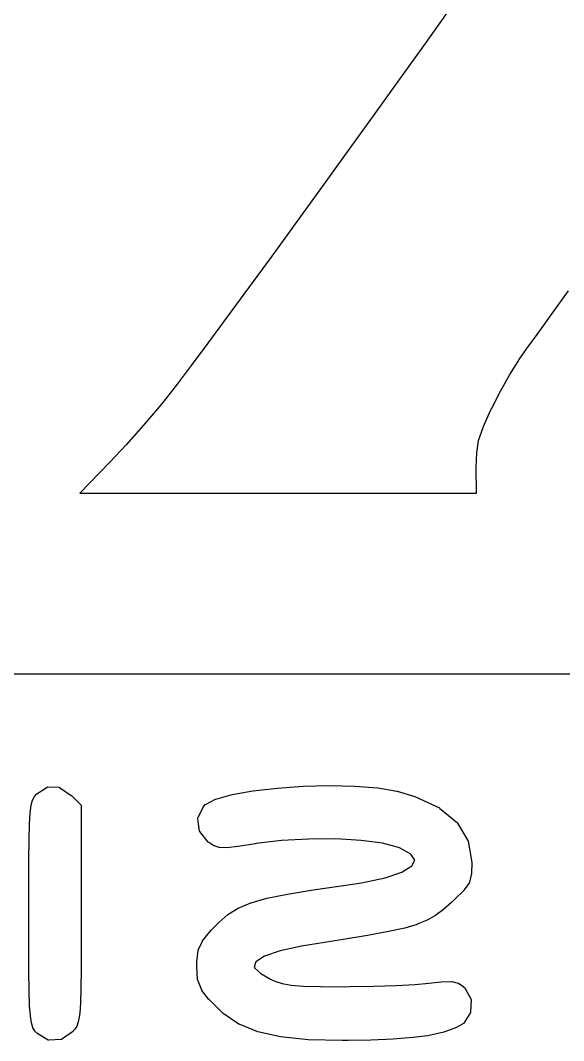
# Model space of a CAD drawing. Extents: x 92.1 to 192.1, y -135.1 to -45.9.
# Drawn here: x 172.78 to 175.93, y -63.03 to -57.11 of the extents above; entities that cross this region are included whole.
import ezdxf

# ---------------------------------------------------------------- set-up
doc = ezdxf.new("R2010")
doc.units = 0
doc.header["$MEASUREMENT"] = 0
doc.layers.add('BLACK', color=7, linetype='CONTINUOUS')

msp = doc.modelspace()

# ---------------------------------------------------------------- linework, layer by layer
at = {"layer": 'BLACK', "linetype": 'CONTINUOUS'}
for p, q in [((175.253, -57.0604), (175.115, -57.2533)), ((175.115, -57.2533), (174.971, -57.4547)), ((175.115, -57.2533), (175.115, -57.2533)), ((175.115, -57.2533), (175.115, -57.2533)), ((174.971, -57.4547), (174.823, -57.6614)), ((174.971, -57.4547), (174.971, -57.4547)), ((174.971, -57.4547), (174.971, -57.4547)), ((174.823, -57.6614), (174.672, -57.8701)), ((174.823, -57.6614), (174.823, -57.6614)), ((174.823, -57.6614), (174.823, -57.6614)), ((174.672, -57.8701), (174.523, -58.0775)), ((174.672, -57.8701), (174.672, -57.8701)), ((174.672, -57.8701), (174.672, -57.8701)), ((174.523, -58.0775), (174.376, -58.2804)), ((174.523, -58.0775), (174.523, -58.0775)), ((174.523, -58.0775), (174.523, -58.0775)), ((174.376, -58.2804), (174.234, -58.4755)), ((174.376, -58.2804), (174.376, -58.2804)), ((174.376, -58.2804), (174.376, -58.2804)), ((174.234, -58.4755), (174.1, -58.6595)), ((174.234, -58.4755), (174.234, -58.4755)), ((174.234, -58.4755), (174.234, -58.4755)), ((174.1, -58.6595), (173.975, -58.8291)), ((174.1, -58.6595), (174.1, -58.6595)), ((174.1, -58.6595), (174.1, -58.6595)), ((175.862, -58.8094), (175.958, -58.6769)), ((173.975, -58.8291), (173.863, -58.9811)), ((173.975, -58.8291), (173.975, -58.8291)), ((173.975, -58.8291), (173.975, -58.8291)), ((175.78, -58.9229), (175.862, -58.8094)), ((175.862, -58.8094), (175.862, -58.8094)), ((175.862, -58.8094), (175.862, -58.8094)), ((173.863, -58.9811), (173.766, -59.1122)), ((173.863, -58.9811), (173.863, -58.9811)), ((173.863, -58.9811), (173.863, -58.9811)), ((175.716, -59.0132), (175.78, -58.923)), ((175.78, -58.923), (175.78, -58.9229)), ((175.78, -58.9229), (175.78, -58.9229)), ((175.671, -59.076), (175.716, -59.0133)), ((175.716, -59.0133), (175.716, -59.0132)), ((175.716, -59.0133), (175.716, -59.0133)), ((175.616, -59.1637), (175.662, -59.0896)), ((175.662, -59.0894), (175.671, -59.0761)), ((175.662, -59.0895), (175.662, -59.0894)), ((175.662, -59.0896), (175.662, -59.0895)), ((175.671, -59.0761), (175.671, -59.076)), ((175.671, -59.076), (175.671, -59.076)), ((173.766, -59.1122), (173.685, -59.2191)), ((173.766, -59.1122), (173.766, -59.1122)), ((173.766, -59.1122), (173.766, -59.1122)), ((173.685, -59.2192), (173.624, -59.2986)), ((173.685, -59.2191), (173.685, -59.2191)), ((173.685, -59.2191), (173.685, -59.2192)), ((175.562, -59.2603), (175.616, -59.1639)), ((175.616, -59.1638), (175.616, -59.1637)), ((175.616, -59.1639), (175.616, -59.1638)), ((175.511, -59.36), (175.562, -59.2605)), ((175.562, -59.2604), (175.562, -59.2603)), ((175.562, -59.2605), (175.562, -59.2604)), ((173.624, -59.2987), (173.583, -59.3496)), ((173.624, -59.2986), (173.624, -59.2986)), ((173.624, -59.2986), (173.624, -59.2987)), ((173.583, -59.3497), (173.49, -59.4587)), ((173.583, -59.3496), (173.583, -59.3497)), ((173.583, -59.3497), (173.583, -59.3497)), ((175.461, -59.4705), (175.504, -59.3737)), ((175.504, -59.3735), (175.511, -59.3601)), ((175.504, -59.3736), (175.504, -59.3735)), ((175.504, -59.3737), (175.504, -59.3736)), ((175.511, -59.3601), (175.511, -59.36)), ((175.511, -59.3601), (175.511, -59.3601)), ((173.49, -59.4588), (173.389, -59.5723)), ((173.49, -59.4587), (173.49, -59.4588)), ((173.49, -59.4588), (173.49, -59.4588)), ((175.435, -59.5464), (175.461, -59.4709)), ((175.461, -59.4707), (175.461, -59.4705)), ((175.461, -59.4709), (175.461, -59.4707)), ((173.389, -59.5724), (173.295, -59.6726)), ((173.389, -59.5723), (173.389, -59.5723)), ((173.389, -59.5723), (173.389, -59.5724)), ((175.424, -59.6192), (175.435, -59.5472)), ((175.435, -59.5468), (175.435, -59.5464)), ((175.435, -59.5472), (175.435, -59.5468)), ((175.421, -59.7043), (175.424, -59.6198)), ((175.424, -59.6195), (175.424, -59.6192)), ((175.424, -59.6198), (175.424, -59.6195)), ((173.295, -59.6727), (173.12, -59.8525)), ((173.295, -59.6726), (173.295, -59.6727)), ((173.295, -59.6727), (173.295, -59.6727)), ((175.421, -59.7044), (175.421, -59.7043)), ((175.421, -59.7045), (175.421, -59.7044)), ((175.423, -59.8525), (175.421, -59.7045)), ((173.12, -59.8525), (175.423, -59.8525)), ((172.917, -60.9054), (172.545, -60.9052)), ((173.326, -60.9054), (172.917, -60.9054)), ((172.917, -60.9054), (172.917, -60.9054)), ((173.774, -60.9054), (173.326, -60.9054)), ((173.326, -60.9054), (173.326, -60.9054)), ((174.264, -60.9053), (173.774, -60.9054)), ((173.774, -60.9054), (173.774, -60.9054)), ((174.797, -60.9052), (174.264, -60.9053)), ((174.874, -60.9052), (174.797, -60.9052)), ((175.411, -60.9051), (174.874, -60.9052)), ((175.904, -60.905), (175.411, -60.9051)), ((176.355, -60.9048), (175.904, -60.905)), ((175.904, -60.905), (175.904, -60.905)), ((172.871, -61.5996), (172.93, -61.5613)), ((172.93, -61.5611), (172.931, -61.5608)), ((172.93, -61.5613), (172.93, -61.5611)), ((172.931, -61.5607), (172.932, -61.5606)), ((172.931, -61.5608), (172.931, -61.5607)), ((172.931, -61.5608), (172.931, -61.5608)), ((172.932, -61.5606), (172.933, -61.5605)), ((172.933, -61.5605), (172.999, -61.5622)), ((172.999, -61.5622), (173, -61.5623)), ((173, -61.5623), (173, -61.5624)), ((173, -61.5624), (173, -61.5625)), ((173, -61.5625), (173.001, -61.5626)), ((173.001, -61.5626), (173.001, -61.5629)), ((173.001, -61.5629), (173.002, -61.5631)), ((173.002, -61.5631), (173.07, -61.6099)), ((174.004, -61.6047), (174.125, -61.583)), ((174.125, -61.583), (174.126, -61.583)), ((174.126, -61.5829), (174.265, -61.5665)), ((174.126, -61.583), (174.126, -61.5829)), ((174.265, -61.5665), (174.266, -61.5665)), ((174.266, -61.5665), (174.416, -61.556)), ((174.266, -61.5665), (174.266, -61.5665)), ((174.416, -61.556), (174.569, -61.552)), ((174.416, -61.556), (174.416, -61.556)), ((174.416, -61.556), (174.416, -61.556)), ((174.569, -61.552), (174.569, -61.552)), ((174.569, -61.552), (174.569, -61.552)), ((174.569, -61.552), (174.716, -61.5551)), ((174.716, -61.5551), (174.716, -61.5552)), ((174.716, -61.5552), (174.716, -61.5552)), ((174.716, -61.5552), (174.849, -61.5661)), ((174.849, -61.5661), (174.85, -61.5661)), ((174.85, -61.5661), (174.85, -61.5661)), ((174.85, -61.5661), (174.961, -61.5854)), ((174.961, -61.5854), (174.961, -61.5855)), ((174.961, -61.5855), (174.962, -61.5855)), ((174.962, -61.5855), (175.064, -61.6154)), ((172.837, -61.6666), (172.845, -61.6373)), ((172.845, -61.6373), (172.846, -61.6368)), ((172.846, -61.6363), (172.856, -61.6166)), ((172.846, -61.6368), (172.846, -61.6363)), ((172.856, -61.6162), (172.857, -61.6157)), ((172.856, -61.6166), (172.856, -61.6162)), ((172.857, -61.6157), (172.87, -61.6005)), ((172.87, -61.6005), (172.871, -61.6)), ((172.871, -61.6), (172.871, -61.5996)), ((173.07, -61.6099), (173.071, -61.6103)), ((173.071, -61.6103), (173.071, -61.6105)), ((173.071, -61.6105), (173.127, -61.6662)), ((173.849, -61.6619), (173.908, -61.6315)), ((173.908, -61.6315), (173.909, -61.6314)), ((173.909, -61.6311), (174.004, -61.6048)), ((173.909, -61.6314), (173.909, -61.6311)), ((174.004, -61.6048), (174.004, -61.6047)), ((174.004, -61.6047), (174.004, -61.6047)), ((175.064, -61.6154), (175.064, -61.6156)), ((175.064, -61.6156), (175.065, -61.6156)), ((175.065, -61.6156), (175.208, -61.6822)), ((172.832, -61.7115), (172.837, -61.6672)), ((172.837, -61.6669), (172.837, -61.6666)), ((172.837, -61.6672), (172.837, -61.6669)), ((173.127, -61.6662), (173.127, -61.6664)), ((173.127, -61.6664), (173.127, -61.6665)), ((173.127, -61.6665), (173.127, -61.6671)), ((173.127, -61.6671), (173.128, -61.6676)), ((173.128, -61.6676), (173.128, -61.6678)), ((173.128, -61.6678), (173.128, -61.668)), ((173.128, -61.668), (173.128, -61.6687)), ((173.128, -61.6687), (173.128, -61.6693)), ((173.128, -61.6693), (173.128, -61.6695)), ((173.128, -61.6695), (173.128, -61.6697)), ((173.128, -61.6697), (173.128, -62.2986)), ((173.806, -61.7427), (173.838, -61.6732)), ((173.838, -61.6725), (173.839, -61.6718)), ((173.838, -61.6732), (173.838, -61.6725)), ((173.838, -61.6732), (173.838, -61.6732)), ((173.838, -61.6732), (173.838, -61.6732)), ((173.839, -61.6717), (173.848, -61.6628)), ((173.839, -61.6718), (173.839, -61.6717)), ((173.839, -61.6718), (173.839, -61.6718)), ((173.848, -61.6624), (173.849, -61.6619)), ((173.848, -61.6628), (173.848, -61.6624)), ((175.208, -61.6822), (175.208, -61.6826)), ((175.208, -61.6826), (175.209, -61.6829)), ((175.209, -61.6829), (175.312, -61.7687)), ((172.828, -61.7762), (172.832, -61.7118)), ((172.832, -61.7116), (172.832, -61.7115)), ((172.832, -61.7118), (172.832, -61.7116)), ((173.805, -61.7437), (173.806, -61.7432)), ((173.805, -61.7441), (173.805, -61.7437)), ((173.805, -61.7444), (173.805, -61.7441)), ((173.805, -61.7449), (173.805, -61.7444)), ((173.805, -61.7455), (173.805, -61.7449)), ((173.815, -61.8168), (173.805, -61.7455)), ((173.806, -61.7432), (173.806, -61.7427)), ((172.825, -61.8662), (172.828, -61.7764)), ((172.828, -61.7763), (172.828, -61.7762)), ((172.828, -61.7764), (172.828, -61.7763)), ((173.815, -61.8172), (173.815, -61.8168)), ((173.815, -61.8177), (173.815, -61.8172)), ((173.815, -61.8181), (173.815, -61.8177)), ((173.816, -61.8184), (173.815, -61.8181)), ((173.816, -61.8188), (173.816, -61.8184)), ((173.816, -61.8192), (173.816, -61.8188)), ((173.865, -61.8803), (173.816, -61.8192)), ((175.312, -61.7687), (175.312, -61.7692)), ((175.312, -61.7692), (175.313, -61.7699)), ((175.313, -61.7699), (175.375, -61.8745)), ((172.824, -61.9869), (172.825, -61.8663)), ((172.825, -61.8663), (172.825, -61.8662)), ((172.825, -61.8663), (172.825, -61.8663)), ((173.866, -61.8807), (173.865, -61.8803)), ((173.866, -61.8811), (173.866, -61.8807)), ((173.869, -61.8829), (173.866, -61.8811)), ((173.869, -61.883), (173.869, -61.8829)), ((173.869, -61.8831), (173.869, -61.883)), ((173.898, -61.9019), (173.869, -61.8831)), ((174.29, -61.8718), (174.144, -61.8897)), ((174.448, -61.8629), (174.29, -61.8718)), ((174.606, -61.8628), (174.448, -61.8629)), ((174.753, -61.8712), (174.606, -61.8628)), ((174.878, -61.8876), (174.753, -61.8712)), ((175.375, -61.8745), (175.375, -61.8746)), ((175.375, -61.8746), (175.375, -61.8746)), ((175.375, -61.8746), (175.375, -61.8754)), ((175.375, -61.8754), (175.375, -61.8762)), ((175.375, -61.8762), (175.375, -61.8762)), ((175.375, -61.8762), (175.375, -61.8763)), ((175.375, -61.8763), (175.396, -61.9994)), ((173.898, -61.9021), (173.898, -61.9019)), ((173.899, -61.9024), (173.898, -61.9021)), ((173.929, -61.9123), (173.899, -61.9024)), ((173.93, -61.9124), (173.929, -61.9123)), ((173.931, -61.9126), (173.93, -61.9124)), ((173.973, -61.9138), (173.931, -61.9126)), ((173.974, -61.9137), (173.973, -61.9137)), ((173.973, -61.9137), (173.973, -61.9138)), ((174.038, -61.9065), (173.974, -61.9137)), ((174.039, -61.9064), (174.038, -61.9064)), ((174.038, -61.9064), (174.038, -61.9065)), ((174.137, -61.891), (174.039, -61.9064)), ((174.144, -61.8897), (174.137, -61.891)), ((174.137, -61.891), (174.137, -61.891)), ((174.137, -61.891), (174.137, -61.891)), ((174.971, -61.9117), (174.878, -61.8876)), ((174.976, -61.9139), (174.971, -61.9117)), ((175.042, -61.9509), (174.976, -61.9139)), ((172.823, -62.1434), (172.824, -61.9869)), ((172.824, -61.9869), (172.824, -61.9869)), ((172.824, -61.9869), (172.824, -61.9869)), ((175.064, -61.9858), (175.042, -61.9509)), ((175.047, -62.0197), (175.064, -61.9858)), ((175.396, -62.0003), (175.394, -62.0631)), ((175.396, -61.9994), (175.396, -61.9999)), ((175.396, -61.9999), (175.396, -62.0003)), ((174.892, -62.0875), (174.989, -62.0546)), ((174.989, -62.0546), (175.047, -62.0197)), ((175.394, -62.0641), (175.382, -62.1139)), ((175.394, -62.0631), (175.394, -62.0636)), ((175.394, -62.0636), (175.394, -62.0641)), ((174.665, -62.1307), (174.755, -62.1166)), ((174.755, -62.1166), (174.892, -62.0875)), ((175.382, -62.1156), (175.352, -62.1591)), ((175.382, -62.1139), (175.382, -62.114)), ((175.382, -62.114), (175.382, -62.114)), ((175.382, -62.114), (175.382, -62.1148)), ((175.382, -62.1148), (175.382, -62.1155)), ((175.382, -62.1155), (175.382, -62.1156)), ((175.382, -62.1156), (175.382, -62.1156)), ((172.823, -62.2954), (172.823, -62.1434)), ((172.823, -62.1434), (172.823, -62.1434)), ((172.823, -62.1434), (172.823, -62.1434)), ((174.206, -62.2072), (174.325, -62.1826)), ((174.325, -62.1825), (174.475, -62.1578)), ((174.325, -62.1826), (174.325, -62.1825)), ((174.325, -62.1826), (174.325, -62.1826)), ((174.475, -62.1578), (174.665, -62.1307)), ((174.475, -62.1578), (174.475, -62.1578)), ((174.475, -62.1578), (174.475, -62.1578)), ((174.665, -62.1307), (174.665, -62.1307)), ((175.351, -62.1599), (175.295, -62.2148)), ((175.352, -62.1595), (175.351, -62.1599)), ((175.352, -62.1591), (175.352, -62.1595)), ((174.04, -62.2646), (174.113, -62.234)), ((174.113, -62.234), (174.114, -62.2339)), ((174.114, -62.2338), (174.206, -62.2073)), ((174.114, -62.2339), (174.114, -62.2338)), ((174.206, -62.2073), (174.206, -62.2072)), ((174.206, -62.2072), (174.206, -62.2072)), ((175.279, -62.2297), (175.231, -62.2717)), ((175.295, -62.2149), (175.279, -62.2297)), ((175.279, -62.2297), (175.279, -62.2297)), ((175.279, -62.2297), (175.279, -62.2297)), ((175.295, -62.2148), (175.295, -62.2149)), ((175.295, -62.2149), (175.295, -62.2149)), ((172.824, -62.484), (172.823, -62.2954)), ((172.823, -62.2954), (172.823, -62.2954)), ((172.823, -62.2954), (172.823, -62.2954)), ((173.128, -62.2986), (173.128, -62.4674)), ((173.98, -62.3019), (174.04, -62.265)), ((174.04, -62.2649), (174.04, -62.2646)), ((174.04, -62.265), (174.04, -62.2649)), ((175.231, -62.272), (175.186, -62.3061)), ((175.231, -62.2717), (175.231, -62.2718)), ((175.231, -62.2718), (175.231, -62.272)), ((173.883, -62.3925), (173.926, -62.348)), ((173.926, -62.3476), (173.979, -62.3023)), ((173.926, -62.3478), (173.926, -62.3476)), ((173.926, -62.348), (173.926, -62.3478)), ((173.979, -62.3023), (173.98, -62.3022)), ((173.98, -62.3022), (173.98, -62.3019)), ((175.079, -62.3587), (175.006, -62.3801)), ((175.137, -62.3347), (175.079, -62.3585)), ((175.079, -62.3585), (175.079, -62.3586)), ((175.079, -62.3586), (175.079, -62.3587)), ((175.185, -62.3064), (175.137, -62.3344)), ((175.137, -62.3344), (175.137, -62.3345)), ((175.137, -62.3345), (175.137, -62.3347)), ((175.186, -62.3062), (175.185, -62.3064)), ((175.186, -62.3061), (175.186, -62.3062)), ((173.833, -62.4547), (173.883, -62.3928)), ((173.883, -62.3926), (173.883, -62.3925)), ((173.883, -62.3928), (173.883, -62.3926)), ((174.912, -62.4011), (174.791, -62.4233)), ((175.006, -62.3802), (174.912, -62.4011)), ((174.912, -62.4011), (174.912, -62.4011)), ((174.912, -62.4011), (174.912, -62.4011)), ((175.006, -62.3801), (175.006, -62.3801)), ((175.006, -62.3801), (175.006, -62.3802)), ((173.128, -62.4674), (173.128, -62.4674)), ((173.128, -62.4674), (173.128, -62.4675)), ((173.128, -62.4675), (173.128, -62.6166)), ((173.807, -62.5091), (173.832, -62.4558)), ((173.832, -62.4553), (173.833, -62.4547)), ((173.832, -62.4558), (173.832, -62.4553)), ((174.444, -62.4789), (174.407, -62.4849)), ((174.637, -62.4486), (174.444, -62.4789)), ((174.444, -62.4789), (174.444, -62.4789)), ((174.791, -62.4233), (174.637, -62.4486)), ((174.637, -62.4486), (174.637, -62.4486)), ((174.637, -62.4486), (174.637, -62.4486)), ((174.791, -62.4233), (174.791, -62.4233)), ((174.791, -62.4233), (174.791, -62.4233)), ((172.824, -62.6324), (172.824, -62.484)), ((172.824, -62.484), (172.824, -62.484)), ((172.824, -62.484), (172.824, -62.484)), ((173.799, -62.5763), (173.807, -62.5106)), ((173.807, -62.5098), (173.807, -62.5091)), ((173.807, -62.5106), (173.807, -62.5098)), ((174.283, -62.5122), (174.193, -62.5435)), ((174.407, -62.4849), (174.283, -62.5122)), ((173.799, -62.5765), (173.799, -62.5763)), ((173.799, -62.5768), (173.799, -62.5765)), ((173.799, -62.6008), (173.799, -62.5768)), ((174.142, -62.5765), (174.132, -62.608)), ((174.193, -62.5435), (174.142, -62.5765)), ((172.824, -62.6325), (172.824, -62.6324)), ((172.826, -62.7461), (172.824, -62.6325)), ((172.824, -62.6325), (172.824, -62.6325)), ((173.128, -62.6166), (173.126, -62.7306)), ((173.128, -62.6166), (173.128, -62.6166)), ((173.128, -62.6166), (173.128, -62.6166)), ((173.799, -62.601), (173.799, -62.6008)), ((173.799, -62.6012), (173.799, -62.601)), ((173.804, -62.681), (173.799, -62.6012)), ((174.132, -62.608), (174.136, -62.614)), ((174.136, -62.614), (174.171, -62.6435)), ((174.171, -62.6435), (174.227, -62.6766)), ((173.805, -62.6818), (173.804, -62.681)), ((173.805, -62.6825), (173.805, -62.6818)), ((173.828, -62.7419), (173.805, -62.6825)), ((174.227, -62.6766), (174.252, -62.6884)), ((174.252, -62.6884), (174.294, -62.7026)), ((174.294, -62.7026), (174.347, -62.7121)), ((174.347, -62.7121), (174.418, -62.7177)), ((174.825, -62.7185), (174.956, -62.7141)), ((174.956, -62.7141), (175.067, -62.7079)), ((175.067, -62.7079), (175.147, -62.7006)), ((175.147, -62.7006), (175.218, -62.6925)), ((175.218, -62.6925), (175.219, -62.6925)), ((175.219, -62.6924), (175.277, -62.6909)), ((175.219, -62.6925), (175.219, -62.6924)), ((175.277, -62.6909), (175.278, -62.691)), ((175.278, -62.691), (175.279, -62.691)), ((175.279, -62.691), (175.317, -62.7002)), ((175.317, -62.7002), (175.317, -62.7003)), ((175.317, -62.7003), (175.317, -62.7003)), ((175.317, -62.7003), (175.318, -62.7006)), ((175.318, -62.7006), (175.318, -62.7009)), ((175.318, -62.7009), (175.318, -62.701)), ((175.318, -62.701), (175.318, -62.701)), ((175.318, -62.701), (175.349, -62.7225)), ((172.826, -62.7462), (172.826, -62.7461)), ((172.826, -62.7461), (172.826, -62.7461)), ((172.828, -62.8302), (172.826, -62.7462)), ((173.126, -62.7307), (173.124, -62.815)), ((173.126, -62.7306), (173.126, -62.7307)), ((173.126, -62.7307), (173.126, -62.7307)), ((173.828, -62.7425), (173.828, -62.7419)), ((173.829, -62.7431), (173.828, -62.7425)), ((173.869, -62.7958), (173.829, -62.7431)), ((174.418, -62.7177), (174.518, -62.7204)), ((174.518, -62.7204), (174.654, -62.7209)), ((174.654, -62.7209), (174.69, -62.7208)), ((174.69, -62.7208), (174.825, -62.7185)), ((175.349, -62.7225), (175.349, -62.7228)), ((175.349, -62.7228), (175.349, -62.723)), ((175.349, -62.723), (175.357, -62.7302)), ((175.357, -62.7302), (175.357, -62.7309)), ((175.357, -62.7309), (175.358, -62.7315)), ((175.358, -62.7315), (175.391, -62.7953)), ((172.828, -62.8303), (172.828, -62.8302)), ((172.828, -62.8304), (172.828, -62.8303)), ((172.833, -62.89), (172.828, -62.8304)), ((173.124, -62.8152), (173.12, -62.8752)), ((173.124, -62.815), (173.124, -62.8151)), ((173.124, -62.8151), (173.124, -62.8152)), ((173.869, -62.796), (173.869, -62.7958)), ((173.87, -62.7963), (173.869, -62.796)), ((173.952, -62.8768), (173.87, -62.7963)), ((175.391, -62.7978), (175.388, -62.8694)), ((175.391, -62.7953), (175.391, -62.7957)), ((175.391, -62.7957), (175.391, -62.7961)), ((175.391, -62.7961), (175.391, -62.7965)), ((175.391, -62.7965), (175.391, -62.797)), ((175.391, -62.797), (175.391, -62.7974)), ((175.391, -62.7974), (175.391, -62.7978)), ((172.833, -62.8902), (172.833, -62.89)), ((172.833, -62.8904), (172.833, -62.8902)), ((172.839, -62.931), (172.833, -62.8904)), ((173.119, -62.8756), (173.113, -62.9168)), ((173.12, -62.8752), (173.119, -62.8754)), ((173.119, -62.8754), (173.119, -62.8756)), ((173.952, -62.8771), (173.952, -62.8768)), ((173.953, -62.8774), (173.952, -62.8771)), ((174.044, -62.9388), (173.953, -62.8774)), ((175.388, -62.8719), (175.35, -62.9334)), ((175.388, -62.8694), (175.388, -62.8698)), ((175.388, -62.8698), (175.388, -62.8702)), ((175.388, -62.8702), (175.388, -62.8707)), ((175.388, -62.8707), (175.388, -62.8711)), ((175.388, -62.8711), (175.388, -62.8715)), ((175.388, -62.8715), (175.388, -62.8719)), ((172.839, -62.9314), (172.839, -62.931)), ((172.839, -62.9318), (172.839, -62.9314)), ((172.847, -62.9586), (172.839, -62.9318)), ((173.104, -62.9462), (173.093, -62.9657)), ((173.105, -62.9451), (173.104, -62.9456)), ((173.104, -62.9456), (173.104, -62.9462)), ((173.113, -62.9175), (173.105, -62.9451)), ((173.113, -62.9168), (173.113, -62.9171)), ((173.113, -62.9171), (173.113, -62.9175)), ((174.045, -62.939), (174.044, -62.9388)), ((174.045, -62.9393), (174.045, -62.939)), ((174.153, -62.9836), (174.045, -62.9393)), ((175.348, -62.9351), (175.307, -62.9584)), ((175.349, -62.9343), (175.348, -62.9347)), ((175.348, -62.9347), (175.348, -62.9348)), ((175.348, -62.9348), (175.348, -62.9351)), ((175.35, -62.9334), (175.349, -62.9337)), ((175.349, -62.9337), (175.349, -62.934)), ((175.349, -62.934), (175.349, -62.9343)), ((172.848, -62.9591), (172.847, -62.9586)), ((172.848, -62.9597), (172.848, -62.9591)), ((172.859, -62.9779), (172.848, -62.9597)), ((172.859, -62.9783), (172.859, -62.9779)), ((172.859, -62.9787), (172.859, -62.9783)), ((172.87, -62.9905), (172.859, -62.9787)), ((172.871, -62.991), (172.87, -62.9905)), ((172.871, -62.9914), (172.871, -62.991)), ((172.937, -63.031), (172.871, -62.9914)), ((173.077, -62.9841), (173.014, -63.0273)), ((173.078, -62.9833), (173.077, -62.9837)), ((173.077, -62.9837), (173.077, -62.9841)), ((173.092, -62.9664), (173.078, -62.9833)), ((173.093, -62.9657), (173.092, -62.966)), ((173.092, -62.966), (173.092, -62.9664)), ((174.153, -62.9837), (174.153, -62.9836)), ((174.154, -62.9839), (174.153, -62.9837)), ((174.285, -63.0131), (174.154, -62.9839)), ((175.141, -63.0059), (175.055, -63.0164)), ((175.148, -63.0047), (175.141, -63.0059)), ((175.141, -63.0059), (175.141, -63.0059)), ((175.141, -63.0059), (175.141, -63.0059)), ((175.233, -62.9844), (175.148, -63.0046)), ((175.148, -63.0046), (175.148, -63.0046)), ((175.148, -63.0046), (175.148, -63.0047)), ((175.234, -62.9843), (175.233, -62.9844)), ((175.306, -62.9588), (175.234, -62.9843)), ((175.234, -62.9843), (175.234, -62.9843)), ((175.307, -62.9585), (175.306, -62.9588)), ((175.307, -62.9584), (175.307, -62.9585)), ((172.938, -63.0312), (172.937, -63.031)), ((172.939, -63.0315), (172.938, -63.0312)), ((172.939, -63.0316), (172.939, -63.0315)), ((172.939, -63.0315), (172.939, -63.0315)), ((172.94, -63.0316), (172.939, -63.0316)), ((173.011, -63.0281), (172.94, -63.0317)), ((172.94, -63.0317), (172.94, -63.0316)), ((173.012, -63.028), (173.011, -63.028)), ((173.011, -63.028), (173.011, -63.0281)), ((173.013, -63.0277), (173.012, -63.0278)), ((173.012, -63.0278), (173.012, -63.028)), ((173.014, -63.0273), (173.013, -63.0275)), ((173.013, -63.0275), (173.013, -63.0277)), ((174.446, -63.0292), (174.285, -63.0131)), ((174.285, -63.0131), (174.285, -63.0131)), ((174.285, -63.0131), (174.285, -63.0131)), ((174.446, -63.0293), (174.446, -63.0292)), ((174.446, -63.0292), (174.446, -63.0292)), ((174.644, -63.0342), (174.446, -63.0293)), ((174.677, -63.0341), (174.644, -63.0342)), ((174.644, -63.0342), (174.644, -63.0342)), ((174.644, -63.0342), (174.644, -63.0342)), ((174.809, -63.0314), (174.677, -63.0341)), ((174.677, -63.0341), (174.677, -63.0341)), ((174.677, -63.0341), (174.677, -63.0341)), ((174.939, -63.0252), (174.809, -63.0314)), ((174.809, -63.0314), (174.809, -63.0314)), ((174.809, -63.0314), (174.809, -63.0314)), ((175.055, -63.0164), (174.939, -63.0252)), ((174.939, -63.0252), (174.939, -63.0252)), ((174.939, -63.0252), (174.939, -63.0252)), ((175.055, -63.0164), (175.055, -63.0164)), ((175.055, -63.0164), (175.055, -63.0164))]:
    msp.add_line(p, q, dxfattribs=at)

doc.saveas('drawing.dxf')
